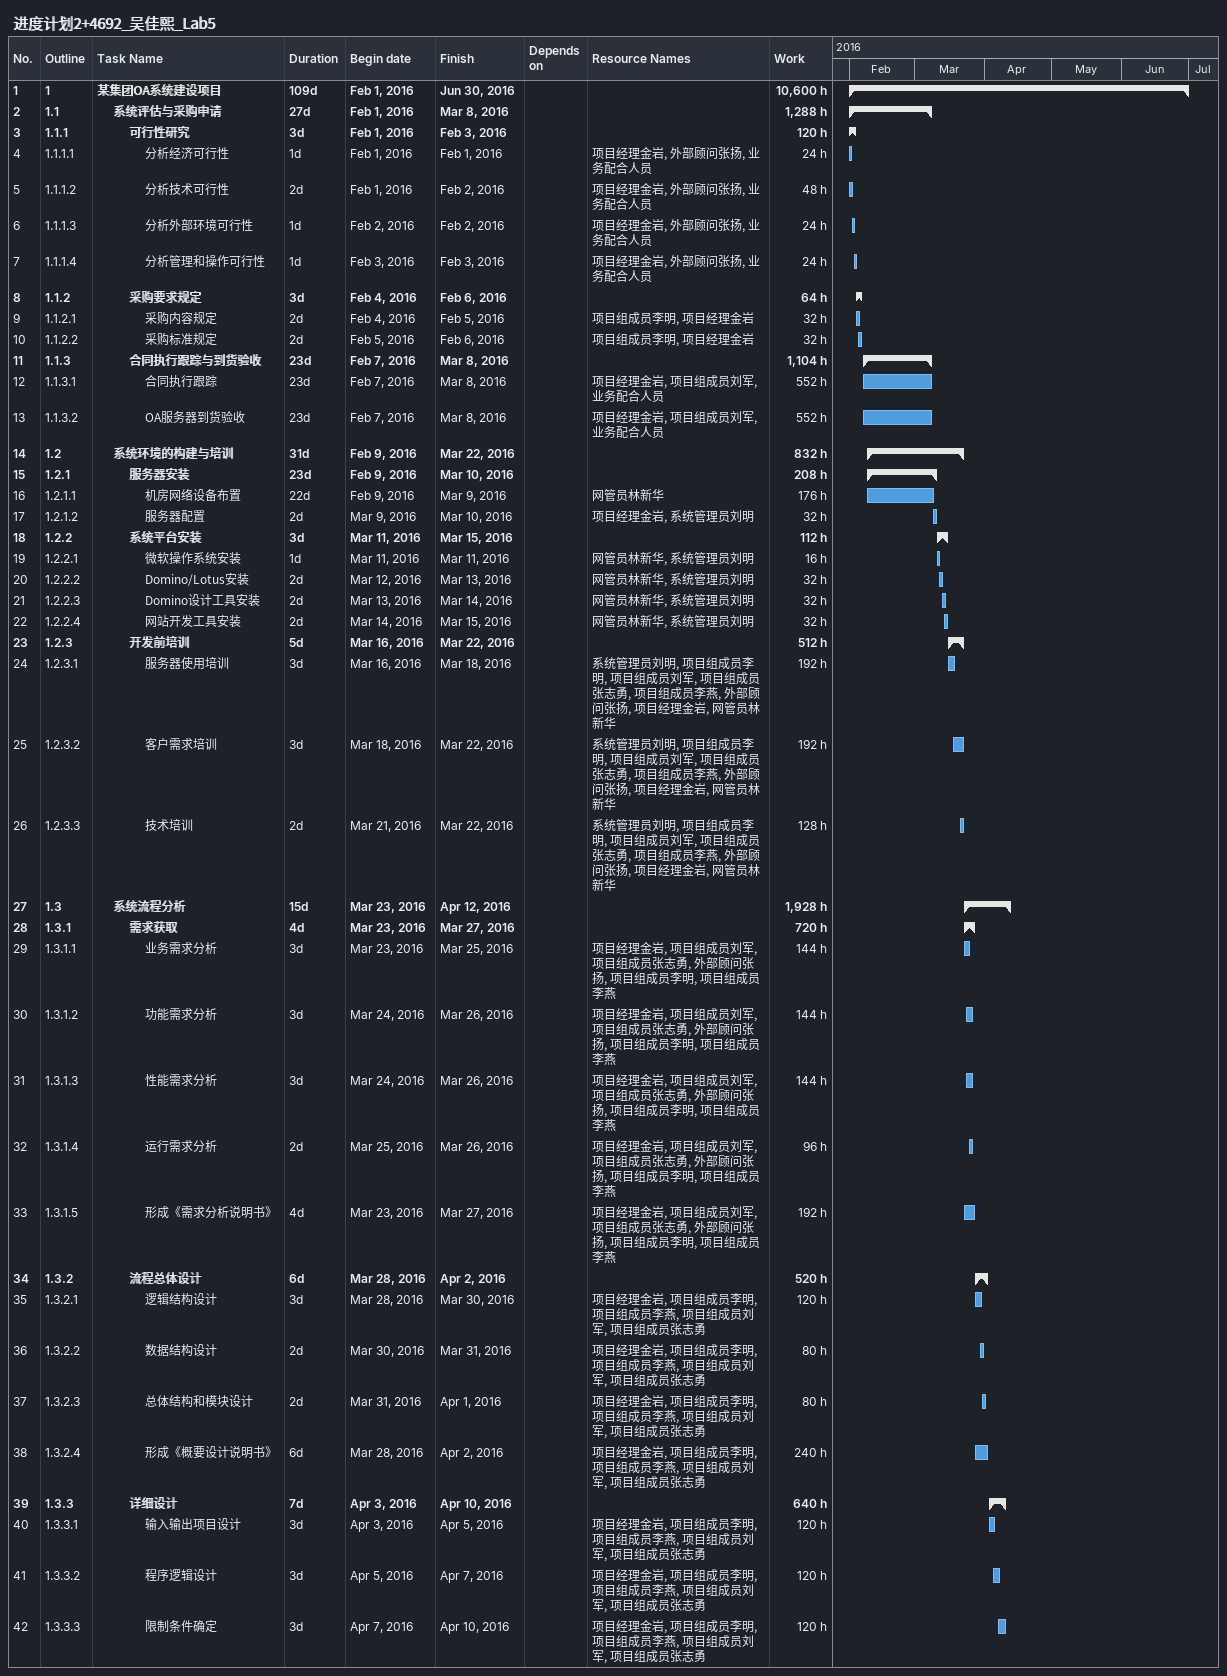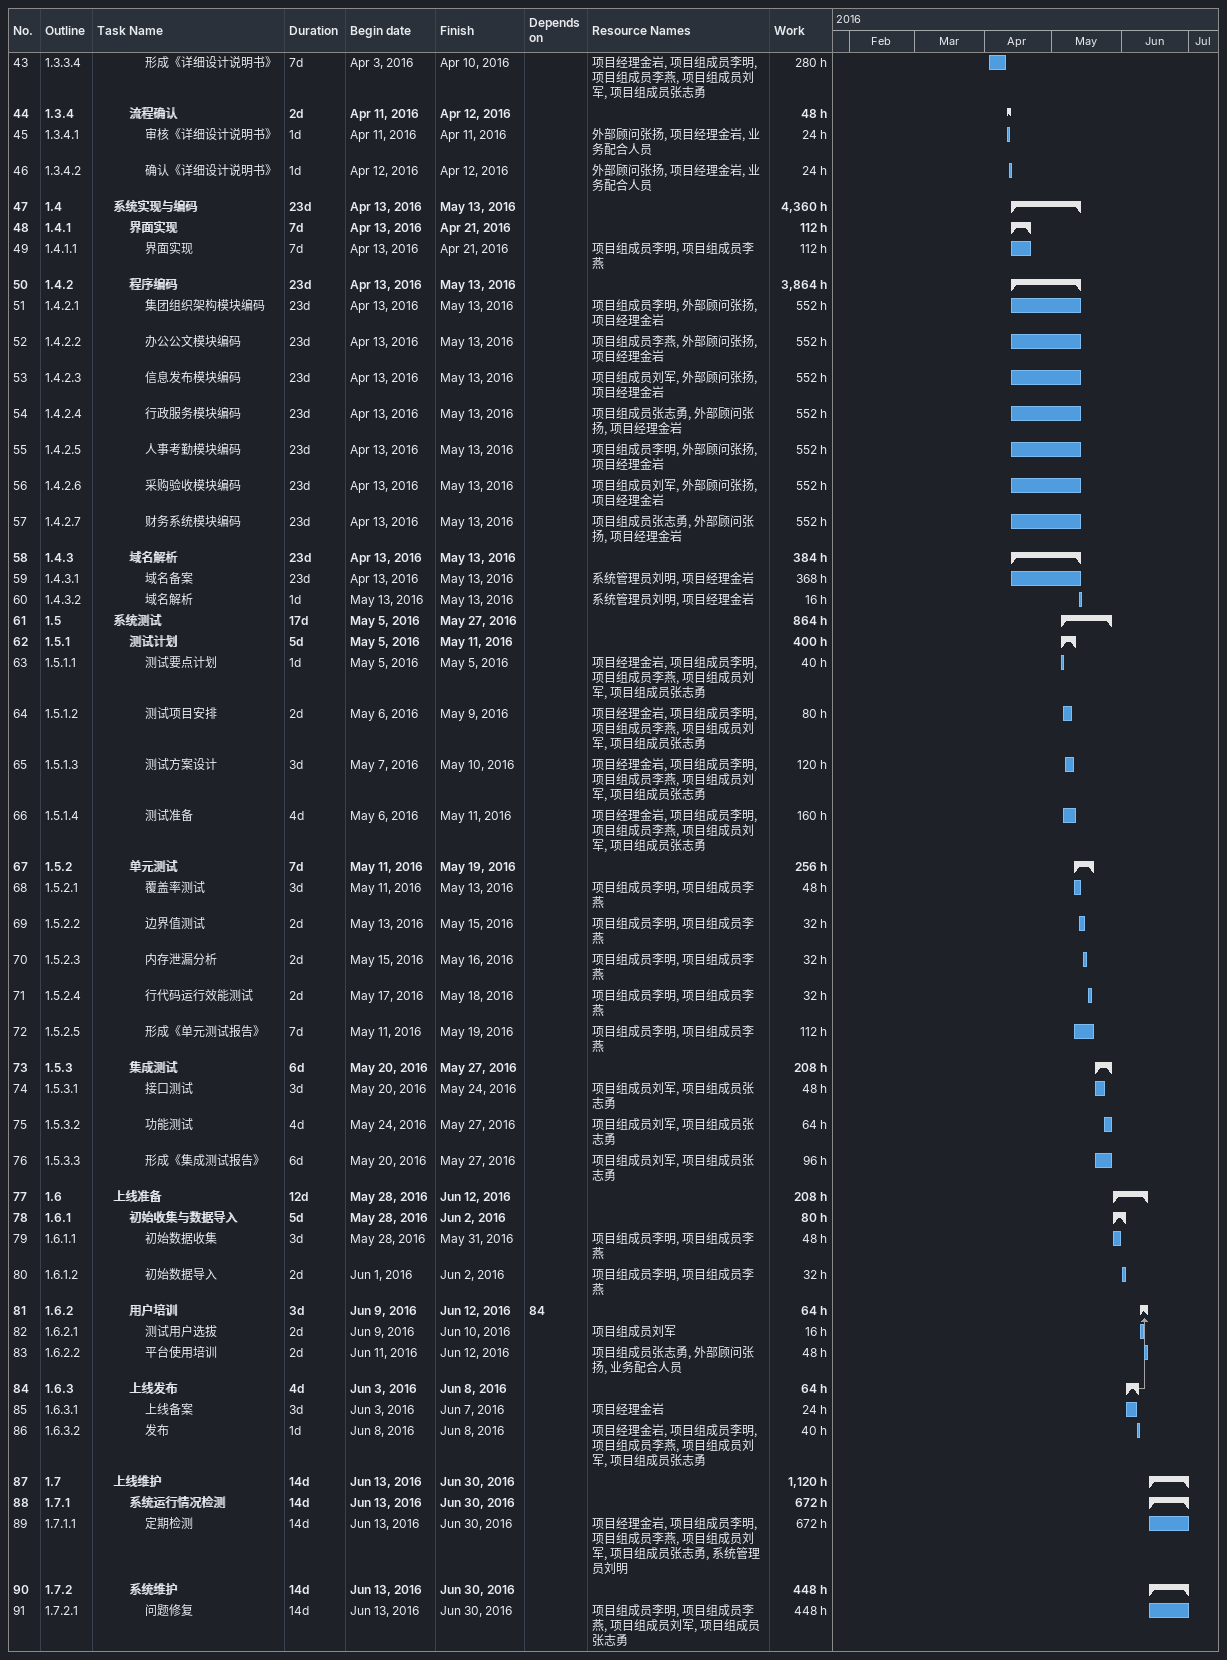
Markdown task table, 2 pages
进度计划2+4692_吴佳熙_Lab5

| ID | WBS | Task | Duration | Start | Finish | Predecessors | Resources | Work (h) |
|---|---|---|---|---|---|---|---|---|
| 1 | 1 | **某集团OA系统建设项目** | 109d | 2016-02-01 | 2016-06-30 |  |  | 10600 |
| 2 | 1.1 | **系统评估与采购申请** | 27d | 2016-02-01 | 2016-03-08 |  |  | 1288 |
| 3 | 1.1.1 | **可行性研究** | 3d | 2016-02-01 | 2016-02-03 |  |  | 120 |
| 4 | 1.1.1.1 | 分析经济可行性 | 1d | 2016-02-01 | 2016-02-01 |  | 项目经理金岩, 外部顾问张扬, 业务配合人员 | 24 |
| 5 | 1.1.1.2 | 分析技术可行性 | 2d | 2016-02-01 | 2016-02-02 |  | 项目经理金岩, 外部顾问张扬, 业务配合人员 | 48 |
| 6 | 1.1.1.3 | 分析外部环境可行性 | 1d | 2016-02-02 | 2016-02-02 |  | 项目经理金岩, 外部顾问张扬, 业务配合人员 | 24 |
| 7 | 1.1.1.4 | 分析管理和操作可行性 | 1d | 2016-02-03 | 2016-02-03 |  | 项目经理金岩, 外部顾问张扬, 业务配合人员 | 24 |
| 8 | 1.1.2 | **采购要求规定** | 3d | 2016-02-04 | 2016-02-06 |  |  | 64 |
| 9 | 1.1.2.1 | 采购内容规定 | 2d | 2016-02-04 | 2016-02-05 |  | 项目组成员李明, 项目经理金岩 | 32 |
| 10 | 1.1.2.2 | 采购标准规定 | 2d | 2016-02-05 | 2016-02-06 |  | 项目组成员李明, 项目经理金岩 | 32 |
| 11 | 1.1.3 | **合同执行跟踪与到货验收** | 23d | 2016-02-07 | 2016-03-08 |  |  | 1104 |
| 12 | 1.1.3.1 | 合同执行跟踪 | 23d | 2016-02-07 | 2016-03-08 |  | 项目经理金岩, 项目组成员刘军, 业务配合人员 | 552 |
| 13 | 1.1.3.2 | OA服务器到货验收 | 23d | 2016-02-07 | 2016-03-08 |  | 项目经理金岩, 项目组成员刘军, 业务配合人员 | 552 |
| 14 | 1.2 | **系统环境的构建与培训** | 31d | 2016-02-09 | 2016-03-22 |  |  | 832 |
| 15 | 1.2.1 | **服务器安装** | 23d | 2016-02-09 | 2016-03-10 |  |  | 208 |
| 16 | 1.2.1.1 | 机房网络设备布置 | 22d | 2016-02-09 | 2016-03-09 |  | 网管员林新华 | 176 |
| 17 | 1.2.1.2 | 服务器配置 | 2d | 2016-03-09 | 2016-03-10 |  | 项目经理金岩, 系统管理员刘明 | 32 |
| 18 | 1.2.2 | **系统平台安装** | 3d | 2016-03-11 | 2016-03-15 |  |  | 112 |
| 19 | 1.2.2.1 | 微软操作系统安装 | 1d | 2016-03-11 | 2016-03-11 |  | 网管员林新华, 系统管理员刘明 | 16 |
| 20 | 1.2.2.2 | Domino/Lotus安装 | 2d | 2016-03-12 | 2016-03-13 |  | 网管员林新华, 系统管理员刘明 | 32 |
| 21 | 1.2.2.3 | Domino设计工具安装 | 2d | 2016-03-13 | 2016-03-14 |  | 网管员林新华, 系统管理员刘明 | 32 |
| 22 | 1.2.2.4 | 网站开发工具安装 | 2d | 2016-03-14 | 2016-03-15 |  | 网管员林新华, 系统管理员刘明 | 32 |
| 23 | 1.2.3 | **开发前培训** | 5d | 2016-03-16 | 2016-03-22 |  |  | 512 |
| 24 | 1.2.3.1 | 服务器使用培训 | 3d | 2016-03-16 | 2016-03-18 |  | 系统管理员刘明, 项目组成员李明, 项目组成员刘军, 项目组成员张志勇, 项目组成员李燕, 外部顾问张扬, 项目经理金岩, 网管员林新华 | 192 |
| 25 | 1.2.3.2 | 客户需求培训 | 3d | 2016-03-18 | 2016-03-22 |  | 系统管理员刘明, 项目组成员李明, 项目组成员刘军, 项目组成员张志勇, 项目组成员李燕, 外部顾问张扬, 项目经理金岩, 网管员林新华 | 192 |
| 26 | 1.2.3.3 | 技术培训 | 2d | 2016-03-21 | 2016-03-22 |  | 系统管理员刘明, 项目组成员李明, 项目组成员刘军, 项目组成员张志勇, 项目组成员李燕, 外部顾问张扬, 项目经理金岩, 网管员林新华 | 128 |
| 27 | 1.3 | **系统流程分析** | 15d | 2016-03-23 | 2016-04-12 |  |  | 1928 |
| 28 | 1.3.1 | **需求获取** | 4d | 2016-03-23 | 2016-03-27 |  |  | 720 |
| 29 | 1.3.1.1 | 业务需求分析 | 3d | 2016-03-23 | 2016-03-25 |  | 项目经理金岩, 项目组成员刘军, 项目组成员张志勇, 外部顾问张扬, 项目组成员李明, 项目组成员李燕 | 144 |
| 30 | 1.3.1.2 | 功能需求分析 | 3d | 2016-03-24 | 2016-03-26 |  | 项目经理金岩, 项目组成员刘军, 项目组成员张志勇, 外部顾问张扬, 项目组成员李明, 项目组成员李燕 | 144 |
| 31 | 1.3.1.3 | 性能需求分析 | 3d | 2016-03-24 | 2016-03-26 |  | 项目经理金岩, 项目组成员刘军, 项目组成员张志勇, 外部顾问张扬, 项目组成员李明, 项目组成员李燕 | 144 |
| 32 | 1.3.1.4 | 运行需求分析 | 2d | 2016-03-25 | 2016-03-26 |  | 项目经理金岩, 项目组成员刘军, 项目组成员张志勇, 外部顾问张扬, 项目组成员李明, 项目组成员李燕 | 96 |
| 33 | 1.3.1.5 | 形成《需求分析说明书》 | 4d | 2016-03-23 | 2016-03-27 |  | 项目经理金岩, 项目组成员刘军, 项目组成员张志勇, 外部顾问张扬, 项目组成员李明, 项目组成员李燕 | 192 |
| 34 | 1.3.2 | **流程总体设计** | 6d | 2016-03-28 | 2016-04-02 |  |  | 520 |
| 35 | 1.3.2.1 | 逻辑结构设计 | 3d | 2016-03-28 | 2016-03-30 |  | 项目经理金岩, 项目组成员李明, 项目组成员李燕, 项目组成员刘军, 项目组成员张志勇 | 120 |
| 36 | 1.3.2.2 | 数据结构设计 | 2d | 2016-03-30 | 2016-03-31 |  | 项目经理金岩, 项目组成员李明, 项目组成员李燕, 项目组成员刘军, 项目组成员张志勇 | 80 |
| 37 | 1.3.2.3 | 总体结构和模块设计 | 2d | 2016-03-31 | 2016-04-01 |  | 项目经理金岩, 项目组成员李明, 项目组成员李燕, 项目组成员刘军, 项目组成员张志勇 | 80 |
| 38 | 1.3.2.4 | 形成《概要设计说明书》 | 6d | 2016-03-28 | 2016-04-02 |  | 项目经理金岩, 项目组成员李明, 项目组成员李燕, 项目组成员刘军, 项目组成员张志勇 | 240 |
| 39 | 1.3.3 | **详细设计** | 7d | 2016-04-03 | 2016-04-10 |  |  | 640 |
| 40 | 1.3.3.1 | 输入输出项目设计 | 3d | 2016-04-03 | 2016-04-05 |  | 项目经理金岩, 项目组成员李明, 项目组成员李燕, 项目组成员刘军, 项目组成员张志勇 | 120 |
| 41 | 1.3.3.2 | 程序逻辑设计 | 3d | 2016-04-05 | 2016-04-07 |  | 项目经理金岩, 项目组成员李明, 项目组成员李燕, 项目组成员刘军, 项目组成员张志勇 | 120 |
| 42 | 1.3.3.3 | 限制条件确定 | 3d | 2016-04-07 | 2016-04-10 |  | 项目经理金岩, 项目组成员李明, 项目组成员李燕, 项目组成员刘军, 项目组成员张志勇 | 120 |
| 43 | 1.3.3.4 | 形成《详细设计说明书》 | 7d | 2016-04-03 | 2016-04-10 |  | 项目经理金岩, 项目组成员李明, 项目组成员李燕, 项目组成员刘军, 项目组成员张志勇 | 280 |
| 44 | 1.3.4 | **流程确认** | 2d | 2016-04-11 | 2016-04-12 |  |  | 48 |
| 45 | 1.3.4.1 | 审核《详细设计说明书》 | 1d | 2016-04-11 | 2016-04-11 |  | 外部顾问张扬, 项目经理金岩, 业务配合人员 | 24 |
| 46 | 1.3.4.2 | 确认《详细设计说明书》 | 1d | 2016-04-12 | 2016-04-12 |  | 外部顾问张扬, 项目经理金岩, 业务配合人员 | 24 |
| 47 | 1.4 | **系统实现与编码** | 23d | 2016-04-13 | 2016-05-13 |  |  | 4360 |
| 48 | 1.4.1 | **界面实现** | 7d | 2016-04-13 | 2016-04-21 |  |  | 112 |
| 49 | 1.4.1.1 | 界面实现 | 7d | 2016-04-13 | 2016-04-21 |  | 项目组成员李明, 项目组成员李燕 | 112 |
| 50 | 1.4.2 | **程序编码** | 23d | 2016-04-13 | 2016-05-13 |  |  | 3864 |
| 51 | 1.4.2.1 | 集团组织架构模块编码 | 23d | 2016-04-13 | 2016-05-13 |  | 项目组成员李明, 外部顾问张扬, 项目经理金岩 | 552 |
| 52 | 1.4.2.2 | 办公公文模块编码 | 23d | 2016-04-13 | 2016-05-13 |  | 项目组成员李燕, 外部顾问张扬, 项目经理金岩 | 552 |
| 53 | 1.4.2.3 | 信息发布模块编码 | 23d | 2016-04-13 | 2016-05-13 |  | 项目组成员刘军, 外部顾问张扬, 项目经理金岩 | 552 |
| 54 | 1.4.2.4 | 行政服务模块编码 | 23d | 2016-04-13 | 2016-05-13 |  | 项目组成员张志勇, 外部顾问张扬, 项目经理金岩 | 552 |
| 55 | 1.4.2.5 | 人事考勤模块编码 | 23d | 2016-04-13 | 2016-05-13 |  | 项目组成员李明, 外部顾问张扬, 项目经理金岩 | 552 |
| 56 | 1.4.2.6 | 采购验收模块编码 | 23d | 2016-04-13 | 2016-05-13 |  | 项目组成员刘军, 外部顾问张扬, 项目经理金岩 | 552 |
| 57 | 1.4.2.7 | 财务系统模块编码 | 23d | 2016-04-13 | 2016-05-13 |  | 项目组成员张志勇, 外部顾问张扬, 项目经理金岩 | 552 |
| 58 | 1.4.3 | **域名解析** | 23d | 2016-04-13 | 2016-05-13 |  |  | 384 |
| 59 | 1.4.3.1 | 域名备案 | 23d | 2016-04-13 | 2016-05-13 |  | 系统管理员刘明, 项目经理金岩 | 368 |
| 60 | 1.4.3.2 | 域名解析 | 1d | 2016-05-13 | 2016-05-13 |  | 系统管理员刘明, 项目经理金岩 | 16 |
| 61 | 1.5 | **系统测试** | 17d | 2016-05-05 | 2016-05-27 |  |  | 864 |
| 62 | 1.5.1 | **测试计划** | 5d | 2016-05-05 | 2016-05-11 |  |  | 400 |
| 63 | 1.5.1.1 | 测试要点计划 | 1d | 2016-05-05 | 2016-05-05 |  | 项目经理金岩, 项目组成员李明, 项目组成员李燕, 项目组成员刘军, 项目组成员张志勇 | 40 |
| 64 | 1.5.1.2 | 测试项目安排 | 2d | 2016-05-06 | 2016-05-09 |  | 项目经理金岩, 项目组成员李明, 项目组成员李燕, 项目组成员刘军, 项目组成员张志勇 | 80 |
| 65 | 1.5.1.3 | 测试方案设计 | 3d | 2016-05-07 | 2016-05-10 |  | 项目经理金岩, 项目组成员李明, 项目组成员李燕, 项目组成员刘军, 项目组成员张志勇 | 120 |
| 66 | 1.5.1.4 | 测试准备 | 4d | 2016-05-06 | 2016-05-11 |  | 项目经理金岩, 项目组成员李明, 项目组成员李燕, 项目组成员刘军, 项目组成员张志勇 | 160 |
| 67 | 1.5.2 | **单元测试** | 7d | 2016-05-11 | 2016-05-19 |  |  | 256 |
| 68 | 1.5.2.1 | 覆盖率测试 | 3d | 2016-05-11 | 2016-05-13 |  | 项目组成员李明, 项目组成员李燕 | 48 |
| 69 | 1.5.2.2 | 边界值测试 | 2d | 2016-05-13 | 2016-05-15 |  | 项目组成员李明, 项目组成员李燕 | 32 |
| 70 | 1.5.2.3 | 内存泄漏分析 | 2d | 2016-05-15 | 2016-05-16 |  | 项目组成员李明, 项目组成员李燕 | 32 |
| 71 | 1.5.2.4 | 行代码运行效能测试 | 2d | 2016-05-17 | 2016-05-18 |  | 项目组成员李明, 项目组成员李燕 | 32 |
| 72 | 1.5.2.5 | 形成《单元测试报告》 | 7d | 2016-05-11 | 2016-05-19 |  | 项目组成员李明, 项目组成员李燕 | 112 |
| 73 | 1.5.3 | **集成测试** | 6d | 2016-05-20 | 2016-05-27 |  |  | 208 |
| 74 | 1.5.3.1 | 接口测试 | 3d | 2016-05-20 | 2016-05-24 |  | 项目组成员刘军, 项目组成员张志勇 | 48 |
| 75 | 1.5.3.2 | 功能测试 | 4d | 2016-05-24 | 2016-05-27 |  | 项目组成员刘军, 项目组成员张志勇 | 64 |
| 76 | 1.5.3.3 | 形成《集成测试报告》 | 6d | 2016-05-20 | 2016-05-27 |  | 项目组成员刘军, 项目组成员张志勇 | 96 |
| 77 | 1.6 | **上线准备** | 12d | 2016-05-28 | 2016-06-12 |  |  | 208 |
| 78 | 1.6.1 | **初始收集与数据导入** | 5d | 2016-05-28 | 2016-06-02 |  |  | 80 |
| 79 | 1.6.1.1 | 初始数据收集 | 3d | 2016-05-28 | 2016-05-31 |  | 项目组成员李明, 项目组成员李燕 | 48 |
| 80 | 1.6.1.2 | 初始数据导入 | 2d | 2016-06-01 | 2016-06-02 |  | 项目组成员李明, 项目组成员李燕 | 32 |
| 81 | 1.6.2 | **用户培训** | 3d | 2016-06-09 | 2016-06-12 | 84 |  | 64 |
| 82 | 1.6.2.1 | 测试用户选拔 | 2d | 2016-06-09 | 2016-06-10 |  | 项目组成员刘军 | 16 |
| 83 | 1.6.2.2 | 平台使用培训 | 2d | 2016-06-11 | 2016-06-12 |  | 项目组成员张志勇, 外部顾问张扬, 业务配合人员 | 48 |
| 84 | 1.6.3 | **上线发布** | 4d | 2016-06-03 | 2016-06-08 |  |  | 64 |
| 85 | 1.6.3.1 | 上线备案 | 3d | 2016-06-03 | 2016-06-07 |  | 项目经理金岩 | 24 |
| 86 | 1.6.3.2 | 发布 | 1d | 2016-06-08 | 2016-06-08 |  | 项目经理金岩, 项目组成员李明, 项目组成员李燕, 项目组成员刘军, 项目组成员张志勇 | 40 |
| 87 | 1.7 | **上线维护** | 14d | 2016-06-13 | 2016-06-30 |  |  | 1120 |
| 88 | 1.7.1 | **系统运行情况检测** | 14d | 2016-06-13 | 2016-06-30 |  |  | 672 |
| 89 | 1.7.1.1 | 定期检测 | 14d | 2016-06-13 | 2016-06-30 |  | 项目经理金岩, 项目组成员李明, 项目组成员李燕, 项目组成员刘军, 项目组成员张志勇, 系统管理员刘明 | 672 |
| 90 | 1.7.2 | **系统维护** | 14d | 2016-06-13 | 2016-06-30 |  |  | 448 |
| 91 | 1.7.2.1 | 问题修复 | 14d | 2016-06-13 | 2016-06-30 |  | 项目组成员李明, 项目组成员李燕, 项目组成员刘军, 项目组成员张志勇 | 448 |
